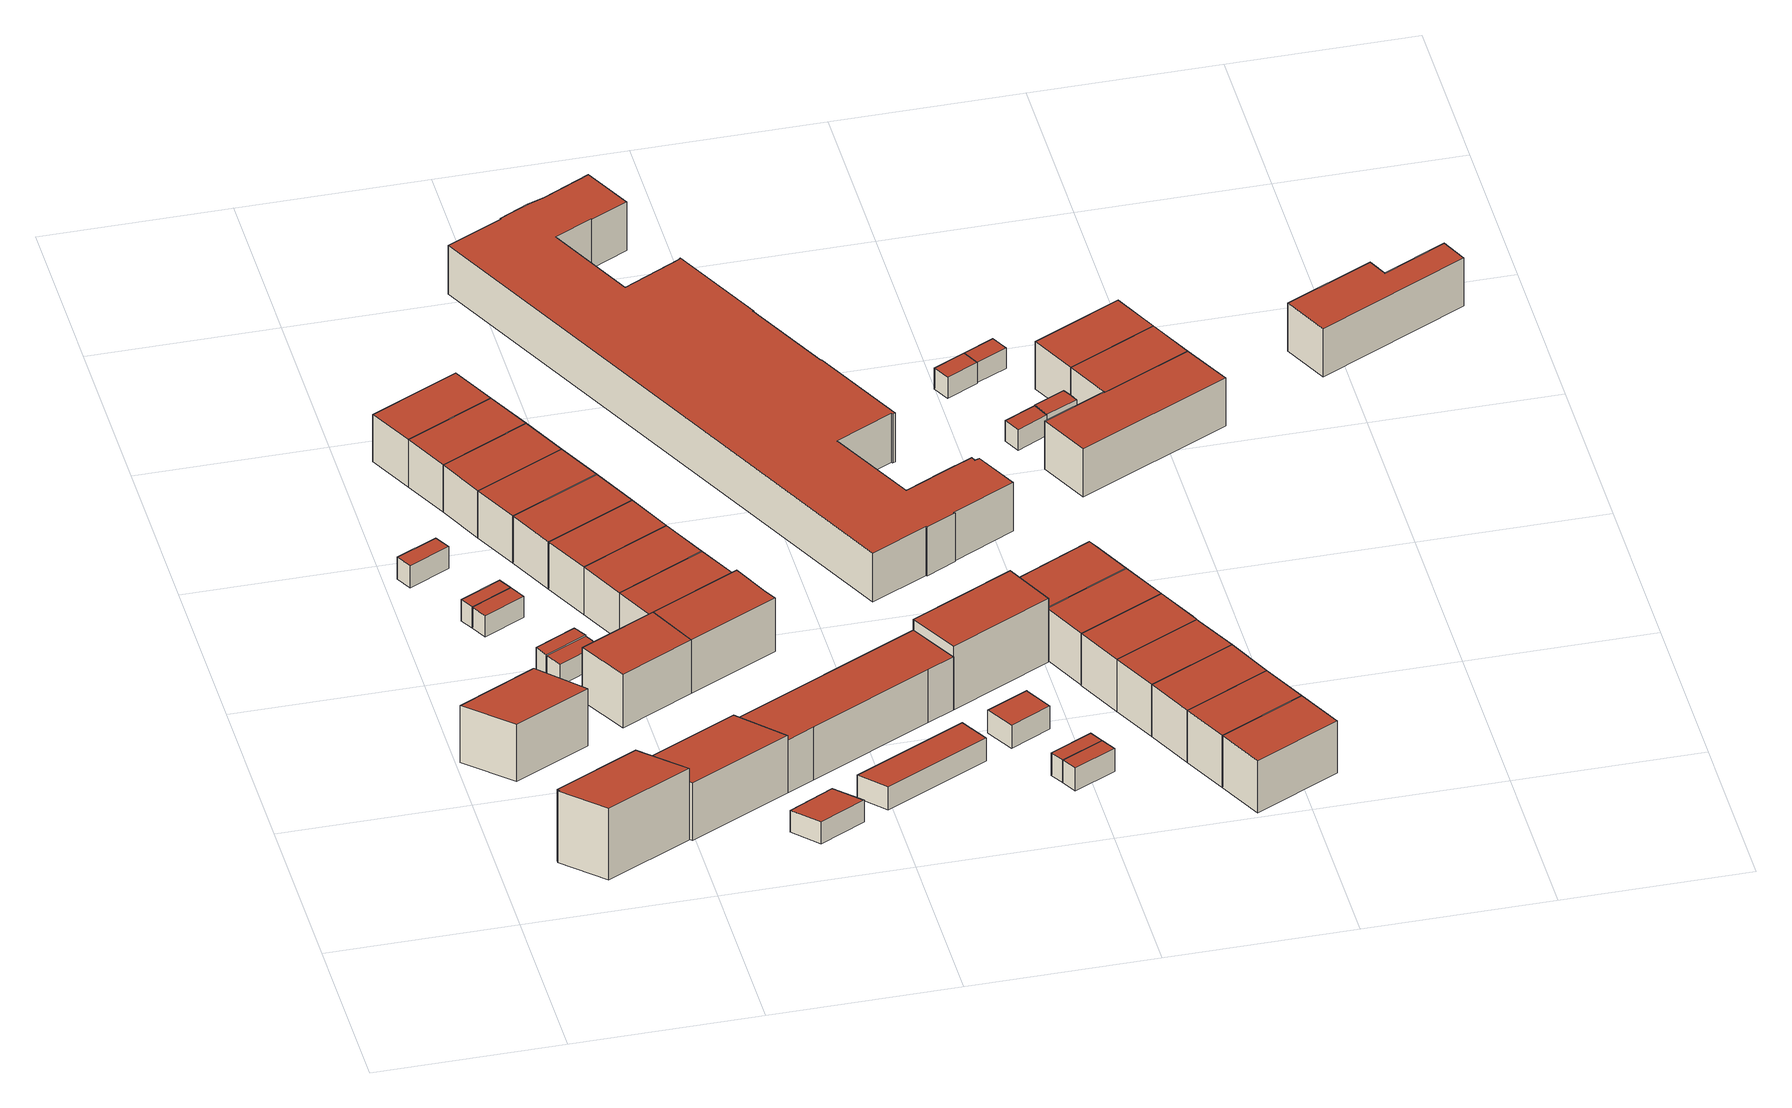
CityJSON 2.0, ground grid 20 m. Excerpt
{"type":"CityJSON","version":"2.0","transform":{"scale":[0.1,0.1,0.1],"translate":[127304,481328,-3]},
"CityObjects":{
"building1":{"type":"Building","attributes":{"b3_dak_type":"multiple horizontal","b3_h_dak_50p":4.05,"b3_h_dak_70p":4.4,"b3_h_dak_max":5.31,"b3_h_dak_min":3.03,"b3_h_maaiveld":-2.58,"b3_kas_warenhuis":false,"b3_mutatie_ahn3_ahn4":false,"b3_reconstructie_onvolledig":false,"b3_rmse_lod12":0.638,"b3_rmse_lod13":0.638,"b3_rmse_lod22":0.21,"b3_val3dity_lod12":"[]","b3_val3dity_lod13":"[]","b3_val3dity_lod22":"[]","b3_volume_lod12":388.29,"b3_volume_lod13":388.29,"b3_volume_lod22":369.34,"geconstateerd":false,"oorspronkelijkbouwjaar":2004,"status":"Pand in gebruik"},"children":["building1-1"]},
"building1-1":{"type":"BuildingPart","parents":["building1"],"geometry":[{"type":"Solid","lod":"1.2","boundaries":[[[[0,1,2,3,4,5,6]],[[7,3,2,8]],[[9,1,0,10]],[[8,2,1,9]],[[10,0,6,11]],[[11,6,5,12]],[[12,5,4,13]],[[13,4,3,7]],[[13,7,8,9,10,11,12]]]],"semantics":{"surfaces":[{"type":"GroundSurface"},{"type":"WallSurface","on_footprint_edge":true},{"type":"RoofSurface"}],"values":[[0,1,1,1,1,1,1,1,2]]}}]},
"building2":{"type":"Building","attributes":{"b3_dak_type":"multiple horizontal","b3_h_dak_50p":5.79,"b3_h_dak_70p":6.15,"b3_h_dak_max":6.91,"b3_h_dak_min":3.13,"b3_h_maaiveld":-2.57,"b3_kas_warenhuis":false,"b3_mutatie_ahn3_ahn4":false,"b3_reconstructie_onvolledig":false,"b3_rmse_lod12":1.9,"b3_rmse_lod13":1.9,"b3_rmse_lod22":0.23,"b3_val3dity_lod12":"[]","b3_val3dity_lod13":"[]","b3_val3dity_lod22":"[]","b3_volume_lod12":501.72,"b3_volume_lod13":501.72,"b3_volume_lod22":428.49,"geconstateerd":false,"oorspronkelijkbouwjaar":2004,"status":"Pand in gebruik"},"children":["building2-1"]},
"building2-1":{"type":"BuildingPart","parents":["building2"],"geometry":[{"type":"Solid","lod":"1.2","boundaries":[[[[14,15,16,17,18,19]],[[20,18,17,21]],[[21,17,16,22]],[[22,16,15,23]],[[24,19,18,20]],[[25,14,19,24]],[[23,15,14,25]],[[23,25,24,20,21,22]]]],"semantics":{"surfaces":[{"type":"GroundSurface"},{"type":"WallSurface","on_footprint_edge":true},{"type":"RoofSurface"}],"values":[[0,1,1,1,1,1,1,2]]}}]},
"building3":{"type":"Building","attributes":{"b3_dak_type":"multiple horizontal","b3_h_dak_50p":0.06,"b3_h_dak_70p":0.11,"b3_h_dak_max":0.21,"b3_h_dak_min":-0.09,"b3_h_maaiveld":-2.64,"b3_kas_warenhuis":false,"b3_mutatie_ahn3_ahn4":false,"b3_reconstructie_onvolledig":false,"b3_rmse_lod12":0.0623,"b3_rmse_lod13":0.0623,"b3_rmse_lod22":0.0434,"b3_val3dity_lod12":"[]","b3_val3dity_lod13":"[]","b3_val3dity_lod22":"[]","b3_volume_lod12":25.66,"b3_volume_lod13":25.66,"b3_volume_lod22":25.41,"geconstateerd":false,"oorspronkelijkbouwjaar":2004,"status":"Pand in gebruik"},"children":["building3-1"]},
"building3-1":{"type":"BuildingPart","parents":["building3"],"geometry":[{"type":"Solid","lod":"1.2","boundaries":[[[[26,27,28,29]],[[30,27,26,31]],[[31,26,29,32]],[[33,28,27,30]],[[32,29,28,33]],[[32,33,30,31]]]],"semantics":{"surfaces":[{"type":"GroundSurface"},{"type":"WallSurface","on_footprint_edge":true},{"type":"RoofSurface"}],"values":[[0,1,1,1,1,2]]}}]},
"building4":{"type":"Building","attributes":{"b3_dak_type":"multiple horizontal","b3_h_dak_50p":0.03,"b3_h_dak_70p":0.04,"b3_h_dak_max":0.16,"b3_h_dak_min":-0.04,"b3_h_maaiveld":-2.61,"b3_kas_warenhuis":false,"b3_mutatie_ahn3_ahn4":false,"b3_reconstructie_onvolledig":false,"b3_rmse_lod12":0.0341,"b3_rmse_lod13":0.0341,"b3_rmse_lod22":0.0333,"b3_val3dity_lod12":"[]","b3_val3dity_lod13":"[]","b3_val3dity_lod22":"[]","b3_volume_lod12":20.45,"b3_volume_lod13":20.45,"b3_volume_lod22":20.4,"geconstateerd":false,"oorspronkelijkbouwjaar":2004,"status":"Pand in gebruik"},"children":["building4-1"]},
"building4-1":{"type":"BuildingPart","parents":["building4"],"geometry":[{"type":"Solid","lod":"1.2","boundaries":[[[[34,35,36,37]],[[38,35,34,39]],[[40,36,35,38]],[[39,34,37,41]],[[41,37,36,40]],[[41,40,38,39]]]],"semantics":{"surfaces":[{"type":"GroundSurface"},{"type":"WallSurface","on_footprint_edge":true},{"type":"RoofSurface"}],"values":[[0,1,1,1,1,2]]}}]},
"building5":{"type":"Building","attributes":{"b3_dak_type":"multiple horizontal","b3_h_dak_50p":0.03,"b3_h_dak_70p":0.05,"b3_h_dak_max":0.17,"b3_h_dak_min":-0.12,"b3_h_maaiveld":-2.61,"b3_kas_warenhuis":false,"b3_mutatie_ahn3_ahn4":false,"b3_reconstructie_onvolledig":false,"b3_rmse_lod12":0.0386,"b3_rmse_lod13":0.0386,"b3_rmse_lod22":0.0365,"b3_val3dity_lod12":"[]","b3_val3dity_lod13":"[]","b3_val3dity_lod22":"[]","b3_volume_lod12":24.61,"b3_volume_lod13":24.61,"b3_volume_lod22":24.59,"geconstateerd":false,"oorspronkelijkbouwjaar":2004,"status":"Pand in gebruik"},"children":["building5-1"]},
"building5-1":{"type":"BuildingPart","parents":["building5"],"geometry":[{"type":"Solid","lod":"1.2","boundaries":[[[[42,43,36,35]],[[44,43,42,45]],[[45,42,35,38]],[[40,36,43,44]],[[38,35,36,40]],[[38,40,44,45]]]],"semantics":{"surfaces":[{"type":"GroundSurface"},{"type":"WallSurface","on_footprint_edge":true},{"type":"RoofSurface"}],"values":[[0,1,1,1,1,2]]}}]},
"building6":{"type":"Building","attributes":{"b3_dak_type":"multiple horizontal","b3_h_dak_50p":0.04,"b3_h_dak_70p":0.06,"b3_h_dak_max":0.12,"b3_h_dak_min":-0.18,"b3_h_maaiveld":-2.62,"b3_kas_warenhuis":false,"b3_mutatie_ahn3_ahn4":false,"b3_reconstructie_onvolledig":false,"b3_rmse_lod12":0.0373,"b3_rmse_lod13":0.0373,"b3_rmse_lod22":0.0314,"b3_val3dity_lod12":"[]","b3_val3dity_lod13":"[]","b3_val3dity_lod22":"[]","b3_volume_lod12":21.09,"b3_volume_lod13":21.09,"b3_volume_lod22":20.98,"geconstateerd":false,"oorspronkelijkbouwjaar":2004,"status":"Pand in gebruik"},"children":["building6-1"]},
"building6-1":{"type":"BuildingPart","parents":["building6"],"geometry":[{"type":"Solid","lod":"1.2","boundaries":[[[[46,47,48,49]],[[50,47,46,51]],[[52,48,47,50]],[[51,46,49,53]],[[53,49,48,52]],[[53,52,50,51]]]],"semantics":{"surfaces":[{"type":"GroundSurface"},{"type":"WallSurface","on_footprint_edge":true},{"type":"RoofSurface"}],"values":[[0,1,1,1,1,2]]}}]},
"building7":{"type":"Building","attributes":{"b3_dak_type":"multiple horizontal","b3_h_dak_50p":0.03,"b3_h_dak_70p":0.05,"b3_h_dak_max":0.15,"b3_h_dak_min":-0.25,"b3_h_maaiveld":-2.62,"b3_kas_warenhuis":false,"b3_mutatie_ahn3_ahn4":false,"b3_reconstructie_onvolledig":false,"b3_rmse_lod12":0.0427,"b3_rmse_lod13":0.0427,"b3_rmse_lod22":0.0402,"b3_val3dity_lod12":"[]","b3_val3dity_lod13":"[]","b3_val3dity_lod22":"[]","b3_volume_lod12":25.14,"b3_volume_lod13":25.14,"b3_volume_lod22":25.01,"geconstateerd":false,"oorspronkelijkbouwjaar":2004,"status":"Pand in gebruik"},"children":["building7-1"]},
"building7-1":{"type":"BuildingPart","parents":["building7"],"geometry":[{"type":"Solid","lod":"1.2","boundaries":[[[[54,55,48,47]],[[56,55,54,57]],[[57,54,47,58]],[[59,48,55,56]],[[58,47,48,59]],[[58,59,56,57]]]],"semantics":{"surfaces":[{"type":"GroundSurface"},{"type":"WallSurface","on_footprint_edge":true},{"type":"RoofSurface"}],"values":[[0,1,1,1,1,2]]}}]},
"building8":{"type":"Building","attributes":{"b3_dak_type":"multiple horizontal","b3_h_dak_50p":4.37,"b3_h_dak_70p":4.54,"b3_h_dak_max":5.13,"b3_h_dak_min":3.18,"b3_h_maaiveld":-2.57,"b3_kas_warenhuis":false,"b3_mutatie_ahn3_ahn4":false,"b3_reconstructie_onvolledig":false,"b3_rmse_lod12":0.436,"b3_rmse_lod13":0.436,"b3_rmse_lod22":0.0987,"b3_val3dity_lod12":"[]","b3_val3dity_lod13":"[]","b3_val3dity_lod22":"[]","b3_volume_lod12":520.98,"b3_volume_lod13":520.98,"b3_volume_lod22":504.25,"geconstateerd":false,"oorspronkelijkbouwjaar":2004,"status":"Pand in gebruik"},"children":["building8-1"]},
"building8-1":{"type":"BuildingPart","parents":["building8"],"geometry":[{"type":"Solid","lod":"1.2","boundaries":[[[[60,61,62,16]],[[63,61,60,64]],[[65,62,61,63]],[[64,60,16,66]],[[66,16,62,65]],[[66,65,63,64]]]],"semantics":{"surfaces":[{"type":"GroundSurface"},{"type":"WallSurface","on_footprint_edge":true},{"type":"RoofSurface"}],"values":[[0,1,1,1,1,2]]}}]},
"building9":{"type":"Building","attributes":{"b3_dak_type":"multiple horizontal","b3_h_dak_50p":3.72,"b3_h_dak_70p":4.04,"b3_h_dak_max":5.63,"b3_h_dak_min":2.83,"b3_h_maaiveld":-2.57,"b3_kas_warenhuis":false,"b3_mutatie_ahn3_ahn4":false,"b3_reconstructie_onvolledig":false,"b3_rmse_lod12":0.624,"b3_rmse_lod13":0.624,"b3_rmse_lod22":0.267,"b3_val3dity_lod12":"[]","b3_val3dity_lod13":"[]","b3_val3dity_lod22":"[]","b3_volume_lod12":349.77,"b3_volume_lod13":349.77,"b3_volume_lod22":334.93,"geconstateerd":false,"oorspronkelijkbouwjaar":2004,"status":"Pand in gebruik"},"children":["building9-1"]},
"building9-1":{"type":"BuildingPart","parents":["building9"],"geometry":[{"type":"Solid","lod":"1.2","boundaries":[[[[67,68,69,70]],[[71,68,67,72]],[[72,67,70,73]],[[74,69,68,71]],[[73,70,69,74]],[[73,74,71,72]]]],"semantics":{"surfaces":[{"type":"GroundSurface"},{"type":"WallSurface","on_footprint_edge":true},{"type":"RoofSurface"}],"values":[[0,1,1,1,1,2]]}}]},
"building10":{"type":"Building","attributes":{"b3_dak_type":"multiple horizontal","b3_h_dak_50p":3.28,"b3_h_dak_70p":3.3,"b3_h_dak_max":3.58,"b3_h_dak_min":-1.89,"b3_h_maaiveld":-2.47,"b3_kas_warenhuis":false,"b3_mutatie_ahn3_ahn4":false,"b3_reconstructie_onvolledig":false,"b3_rmse_lod12":0.567,"b3_rmse_lod13":0.567,"b3_rmse_lod22":0.57,"b3_val3dity_lod12":"[]","b3_val3dity_lod13":"[]","b3_val3dity_lod22":"[]","b3_volume_lod12":332.13,"b3_volume_lod13":332.13,"b3_volume_lod22":331.11,"geconstateerd":false,"oorspronkelijkbouwjaar":2004,"status":"Pand in gebruik"},"children":["building10-1"]},
"building10-1":{"type":"BuildingPart","parents":["building10"],"geometry":[{"type":"Solid","lod":"1.2","boundaries":[[[[75,76,77,78]],[[79,76,75,80]],[[81,77,76,79]],[[80,75,78,82]],[[82,78,77,81]],[[82,81,79,80]]]],"semantics":{"surfaces":[{"type":"GroundSurface"},{"type":"WallSurface","on_footprint_edge":true},{"type":"RoofSurface"}],"values":[[0,1,1,1,1,2]]}}]},
"building11":{"type":"Building","attributes":{"b3_dak_type":"multiple horizontal","b3_h_dak_50p":3.29,"b3_h_dak_70p":3.32,"b3_h_dak_max":3.57,"b3_h_dak_min":3.18,"b3_h_maaiveld":-2.49,"b3_kas_warenhuis":false,"b3_mutatie_ahn3_ahn4":false,"b3_reconstructie_onvolledig":false,"b3_rmse_lod12":0.0526,"b3_rmse_lod13":0.0526,"b3_rmse_lod22":0.0364,"b3_val3dity_lod12":"[]","b3_val3dity_lod13":"[]","b3_val3dity_lod22":"[]","b3_volume_lod12":333.95,"b3_volume_lod13":333.95,"b3_volume_lod22":332.77,"geconstateerd":false,"oorspronkelijkbouwjaar":2004,"status":"Pand in gebruik"},"children":["building11-1"]},
"building11-1":{"type":"BuildingPart","parents":["building11"],"geometry":[{"type":"Solid","lod":"1.2","boundaries":[[[[78,77,83,84]],[[81,77,78,82]],[[85,83,77,81]],[[82,78,84,86]],[[86,84,83,85]],[[86,85,81,82]]]],"semantics":{"surfaces":[{"type":"GroundSurface"},{"type":"WallSurface","on_footprint_edge":true},{"type":"RoofSurface"}],"values":[[0,1,1,1,1,2]]}}]},
"building12":{"type":"Building","attributes":{"b3_dak_type":"multiple horizontal","b3_h_dak_50p":3.3,"b3_h_dak_70p":3.32,"b3_h_dak_max":3.54,"b3_h_dak_min":3.15,"b3_h_maaiveld":-2.5,"b3_kas_warenhuis":false,"b3_mutatie_ahn3_ahn4":false,"b3_reconstructie_onvolledig":false,"b3_rmse_lod12":0.0477,"b3_rmse_lod13":0.0477,"b3_rmse_lod22":0.0318,"b3_val3dity_lod12":"[]","b3_val3dity_lod13":"[]","b3_val3dity_lod22":"[]","b3_volume_lod12":334.85,"b3_volume_lod13":334.85,"b3_volume_lod22":333.67,"geconstateerd":false,"oorspronkelijkbouwjaar":2004,"status":"Pand in gebruik"},"children":["building12-1"]},
"building12-1":{"type":"BuildingPart","parents":["building12"],"geometry":[{"type":"Solid","lod":"1.2","boundaries":[[[[84,83,87,88]],[[85,83,84,86]],[[89,87,83,85]],[[86,84,88,90]],[[90,88,87,89]],[[90,89,85,86]]]],"semantics":{"surfaces":[{"type":"GroundSurface"},{"type":"WallSurface","on_footprint_edge":true},{"type":"RoofSurface"}],"values":[[0,1,1,1,1,2]]}}]},
"building13":{"type":"Building","attributes":{"b3_dak_type":"multiple horizontal","b3_h_dak_50p":3.3,"b3_h_dak_70p":3.33,"b3_h_dak_max":3.56,"b3_h_dak_min":3.12,"b3_h_maaiveld":-2.5,"b3_kas_warenhuis":false,"b3_mutatie_ahn3_ahn4":false,"b3_reconstructie_onvolledig":false,"b3_rmse_lod12":0.0567,"b3_rmse_lod13":0.0567,"b3_rmse_lod22":0.0378,"b3_val3dity_lod12":"[]","b3_val3dity_lod13":"[]","b3_val3dity_lod22":"[]","b3_volume_lod12":335.27,"b3_volume_lod13":335.27,"b3_volume_lod22":333.92,"geconstateerd":false,"oorspronkelijkbouwjaar":2004,"status":"Pand in gebruik"},"children":["building13-1"]},
"building13-1":{"type":"BuildingPart","parents":["building13"],"geometry":[{"type":"Solid","lod":"1.2","boundaries":[[[[88,87,91,92]],[[89,87,88,90]],[[93,91,87,89]],[[90,88,92,94]],[[94,92,91,93]],[[94,93,89,90]]]],"semantics":{"surfaces":[{"type":"GroundSurface"},{"type":"WallSurface","on_footprint_edge":true},{"type":"RoofSurface"}],"values":[[0,1,1,1,1,2]]}}]},
"building14":{"type":"Building","attributes":{"b3_dak_type":"multiple horizontal","b3_h_dak_50p":0.03,"b3_h_dak_70p":0.04,"b3_h_dak_max":0.27,"b3_h_dak_min":-0.19,"b3_h_maaiveld":-2.65,"b3_kas_warenhuis":false,"b3_mutatie_ahn3_ahn4":false,"b3_reconstructie_onvolledig":false,"b3_rmse_lod12":0.0425,"b3_rmse_lod13":0.0425,"b3_rmse_lod22":0.0409,"b3_val3dity_lod12":"[]","b3_val3dity_lod13":"[]","b3_val3dity_lod22":"[]","b3_volume_lod12":50.3,"b3_volume_lod13":50.3,"b3_volume_lod22":50.15,"geconstateerd":false,"oorspronkelijkbouwjaar":2003,"status":"Pand in gebruik"},"children":["building14-1"]},
"building14-1":{"type":"BuildingPart","parents":["building14"],"geometry":[{"type":"Solid","lod":"1.2","boundaries":[[[[95,96,97,98]],[[99,96,95,100]],[[100,95,98,101]],[[102,97,96,99]],[[101,98,97,102]],[[101,102,99,100]]]],"semantics":{"surfaces":[{"type":"GroundSurface"},{"type":"WallSurface","on_footprint_edge":true},{"type":"RoofSurface"}],"values":[[0,1,1,1,1,2]]}}]},
"building15":{"type":"Building","attributes":{"b3_dak_type":"multiple horizontal","b3_h_dak_50p":3.31,"b3_h_dak_70p":3.33,"b3_h_dak_max":3.54,"b3_h_dak_min":3.07,"b3_h_maaiveld":-2.49,"b3_kas_warenhuis":false,"b3_mutatie_ahn3_ahn4":false,"b3_reconstructie_onvolledig":false,"b3_rmse_lod12":0.0498,"b3_rmse_lod13":0.0498,"b3_rmse_lod22":0.0365,"b3_val3dity_lod12":"[]","b3_val3dity_lod13":"[]","b3_val3dity_lod22":"[]","b3_volume_lod12":335.02,"b3_volume_lod13":335.02,"b3_volume_lod22":333.97,"geconstateerd":false,"oorspronkelijkbouwjaar":2004,"status":"Pand in gebruik"},"children":["building15-1"]},
"building15-1":{"type":"BuildingPart","parents":["building15"],"geometry":[{"type":"Solid","lod":"1.2","boundaries":[[[[92,91,103,104]],[[93,91,92,94]],[[105,103,91,93]],[[94,92,104,106]],[[106,104,103,105]],[[106,105,93,94]]]],"semantics":{"surfaces":[{"type":"GroundSurface"},{"type":"WallSurface","on_footprint_edge":true},{"type":"RoofSurface"}],"values":[[0,1,1,1,1,2]]}}]},
"building16":{"type":"Building","attributes":{"b3_dak_type":"multiple horizontal","b3_h_dak_50p":3.3,"b3_h_dak_70p":3.33,"b3_h_dak_max":3.58,"b3_h_dak_min":3.06,"b3_h_maaiveld":-2.49,"b3_kas_warenhuis":false,"b3_mutatie_ahn3_ahn4":false,"b3_reconstructie_onvolledig":false,"b3_rmse_lod12":0.0545,"b3_rmse_lod13":0.0545,"b3_rmse_lod22":0.0439,"b3_val3dity_lod12":"[]","b3_val3dity_lod13":"[]","b3_val3dity_lod22":"[]","b3_volume_lod12":334.83,"b3_volume_lod13":334.83,"b3_volume_lod22":333.88,"geconstateerd":false,"oorspronkelijkbouwjaar":2004,"status":"Pand in gebruik"},"children":["building16-1"]},
"building16-1":{"type":"BuildingPart","parents":["building16"],"geometry":[{"type":"Solid","lod":"1.2","boundaries":[[[[104,103,107,108]],[[105,103,104,106]],[[109,107,103,105]],[[106,104,108,110]],[[110,108,107,109]],[[110,109,105,106]]]],"semantics":{"surfaces":[{"type":"GroundSurface"},{"type":"WallSurface","on_footprint_edge":true},{"type":"RoofSurface"}],"values":[[0,1,1,1,1,2]]}}]},
"building17":{"type":"Building","attributes":{"b3_dak_type":"multiple horizontal","b3_h_dak_50p":3.31,"b3_h_dak_70p":3.33,"b3_h_dak_max":3.54,"b3_h_dak_min":3.16,"b3_h_maaiveld":-2.49,"b3_kas_warenhuis":false,"b3_mutatie_ahn3_ahn4":false,"b3_reconstructie_onvolledig":false,"b3_rmse_lod12":0.0476,"b3_rmse_lod13":0.0476,"b3_rmse_lod22":0.0352,"b3_val3dity_lod12":"[]","b3_val3dity_lod13":"[]","b3_val3dity_lod22":"[]","b3_volume_lod12":334.74,"b3_volume_lod13":334.74,"b3_volume_lod22":333.64,"geconstateerd":false,"oorspronkelijkbouwjaar":2004,"status":"Pand in gebruik"},"children":["building17-1"]},
"building17-1":{"type":"BuildingPart","parents":["building17"],"geometry":[{"type":"Solid","lod":"1.2","boundaries":[[[[108,107,111,112]],[[109,107,108,110]],[[113,111,107,109]],[[110,108,112,114]],[[114,112,111,113]],[[114,113,109,110]]]],"semantics":{"surfaces":[{"type":"GroundSurface"},{"type":"WallSurface","on_footprint_edge":true},{"type":"RoofSurface"}],"values":[[0,1,1,1,1,2]]}}]},
"building18":{"type":"Building","attributes":{"b3_dak_type":"multiple horizontal","b3_h_dak_50p":3.31,"b3_h_dak_70p":3.32,"b3_h_dak_max":3.56,"b3_h_dak_min":3.01,"b3_h_maaiveld":-2.5,"b3_kas_warenhuis":false,"b3_mutatie_ahn3_ahn4":false,"b3_reconstructie_onvolledig":false,"b3_rmse_lod12":0.0481,"b3_rmse_lod13":0.0481,"b3_rmse_lod22":0.0392,"b3_val3dity_lod12":"[]","b3_val3dity_lod13":"[]","b3_val3dity_lod22":"[]","b3_volume_lod12":325.63,"b3_volume_lod13":325.63,"b3_volume_lod22":324.75,"geconstateerd":false,"oorspronkelijkbouwjaar":2004,"status":"Pand in gebruik"},"children":["building18-1"]},
"building18-1":{"type":"BuildingPart","parents":["building18"],"geometry":[{"type":"Solid","lod":"1.2","boundaries":[[[[112,111,115,116]],[[113,111,112,114]],[[117,115,111,113]],[[114,112,116,118]],[[118,116,115,117]],[[118,117,113,114]]]],"semantics":{"surfaces":[{"type":"GroundSurface"},{"type":"WallSurface","on_footprint_edge":true},{"type":"RoofSurface"}],"values":[[0,1,1,1,1,2]]}}]},
"building19":{"type":"Building","attributes":{"b3_dak_type":"multiple horizontal","b3_h_dak_50p":3.55,"b3_h_dak_70p":3.95,"b3_h_dak_max":5.64,"b3_h_dak_min":3.21,"b3_h_maaiveld":-2.59,"b3_kas_warenhuis":false,"b3_mutatie_ahn3_ahn4":false,"b3_reconstructie_onvolledig":false,"b3_rmse_lod12":0.63,"b3_rmse_lod13":0.63,"b3_rmse_lod22":0.253,"b3_val3dity_lod12":"[]","b3_val3dity_lod13":"[]","b3_val3dity_lod22":"[]","b3_volume_lod12":415.93,"b3_volume_lod13":415.93,"b3_volume_lod22":403.31,"geconstateerd":false,"oorspronkelijkbouwjaar":2004,"status":"Pand in gebruik"},"children":["building19-1"]},
"building19-1":{"type":"BuildingPart","parents":["building19"],"geometry":[{"type":"Solid","lod":"1.2","boundaries":[[[[67,70,119,120,121]],[[73,70,67,72]],[[122,119,70,73]],[[123,120,119,122]],[[72,67,121,124]],[[124,121,120,123]],[[124,123,122,73,72]]]],"semantics":{"surfaces":[{"type":"GroundSurface"},{"type":"WallSurface","on_footprint_edge":true},{"type":"RoofSurface"}],"values":[[0,1,1,1,1,1,2]]}}]},
"building20":{"type":"Building","attributes":{"b3_dak_type":"multiple horizontal","b3_h_dak_50p":3.7,"b3_h_dak_70p":3.89,"b3_h_dak_max":4.47,"b3_h_dak_min":3.15,"b3_h_maaiveld":-2.59,"b3_kas_warenhuis":false,"b3_mutatie_ahn3_ahn4":false,"b3_reconstructie_onvolledig":false,"b3_rmse_lod12":0.346,"b3_rmse_lod13":0.346,"b3_rmse_lod22":0.0708,"b3_val3dity_lod12":"[]","b3_val3dity_lod13":"[]","b3_val3dity_lod22":"[]","b3_volume_lod12":848.28,"b3_volume_lod13":848.28,"b3_volume_lod22":826.46,"geconstateerd":false,"oorspronkelijkbouwjaar":2004,"status":"Pand in gebruik"},"children":["building20-1"]},
"building20-1":{"type":"BuildingPart","parents":["building20"],"geometry":[{"type":"Solid","lod":"1.2","boundaries":[[[[125,61,60,126,127,128]],[[129,127,126,130]],[[131,128,127,129]],[[132,125,128,131]],[[130,126,60,133]],[[133,60,61,134]],[[134,61,125,132]],[[134,132,131,129,130,133]]]],"semantics":{"surfaces":[{"type":"GroundSurface"},{"type":"WallSurface","on_footprint_edge":true},{"type":"RoofSurface"}],"values":[[0,1,1,1,1,1,1,2]]}}]},
"building21":{"type":"Building","attributes":{"b3_dak_type":"multiple horizontal","b3_h_dak_50p":0.04,"b3_h_dak_70p":0.05,"b3_h_dak_max":0.16,"b3_h_dak_min":-0.1,"b3_h_maaiveld":-2.74,"b3_kas_warenhuis":false,"b3_mutatie_ahn3_ahn4":false,"b3_reconstructie_onvolledig":false,"b3_rmse_lod12":0.0343,"b3_rmse_lod13":0.0343,"b3_rmse_lod22":0.0327,"b3_val3dity_lod12":"[]","b3_val3dity_lod13":"[]","b3_val3dity_lod22":"[]","b3_volume_lod12":124.91,"b3_volume_lod13":124.91,"b3_volume_lod22":124.5,"geconstateerd":false,"oorspronkelijkbouwjaar":2003,"status":"Pand in gebruik"},"children":["building21-1"]},
"building21-1":{"type":"BuildingPart","parents":["building21"],"geometry":[{"type":"Solid","lod":"1.2","boundaries":[[[[135,136,137,138]],[[139,136,135,140]],[[140,135,138,141]],[[142,137,136,139]],[[141,138,137,142]],[[141,142,139,140]]]],"semantics":{"surfaces":[{"type":"GroundSurface"},{"type":"WallSurface","on_footprint_edge":true},{"type":"RoofSurface"}],"values":[[0,1,1,1,1,2]]}}]},
"building22":{"type":"Building","attributes":{"b3_dak_type":"multiple horizontal","b3_h_dak_50p":0.04,"b3_h_dak_70p":0.06,"b3_h_dak_max":0.21,"b3_h_dak_min":-0.09,"b3_h_maaiveld":-2.66,"b3_kas_warenhuis":false,"b3_mutatie_ahn3_ahn4":false,"b3_reconstructie_onvolledig":false,"b3_rmse_lod12":0.0457,"b3_rmse_lod13":0.0457,"b3_rmse_lod22":0.0431,"b3_val3dity_lod12":"[]","b3_val3dity_lod13":"[]","b3_val3dity_lod22":"[]","b3_volume_lod12":46.9,"b3_volume_lod13":46.9,"b3_volume_lod22":46.77,"geconstateerd":false,"oorspronkelijkbouwjaar":2003,"status":"Pand in gebruik"},"children":["building22-1"]},
"building22-1":{"type":"BuildingPart","parents":["building22"],"geometry":[{"type":"Solid","lod":"1.2","boundaries":[[[[143,144,145,146,147]],[[148,144,143,149]],[[150,145,144,148]],[[151,146,145,150]],[[149,143,147,152]],[[152,147,146,151]],[[152,151,150,148,149]]]],"semantics":{"surfaces":[{"type":"GroundSurface"},{"type":"WallSurface","on_footprint_edge":true},{"type":"RoofSurface"}],"values":[[0,1,1,1,1,1,2]]}}]},
"building23":{"type":"Building","attributes":{"b3_dak_type":"multiple horizontal","b3_h_dak_50p":4.95,"b3_h_dak_70p":5.21,"b3_h_dak_max":5.73,"b3_h_dak_min":3.47,"b3_h_maaiveld":-2.56,"b3_kas_warenhuis":false,"b3_mutatie_ahn3_ahn4":false,"b3_reconstructie_onvolledig":false,"b3_rmse_lod12":0.51,"b3_rmse_lod13":0.51,"b3_rmse_lod22":0.0513,"b3_val3dity_lod12":"[]","b3_val3dity_lod13":"[]","b3_val3dity_lod22":"[]","b3_volume_lod12":569.25,"b3_volume_lod13":569.25,"b3_volume_lod22":551,"geconstateerd":false,"oorspronkelijkbouwjaar":2004,"status":"Pand in gebruik"},"children":["building23-1"]},
"building23-1":{"type":"BuildingPart","parents":["building23"],"geometry":[{"type":"Solid","lod":"1.2","boundaries":[[[[153,154,127,126]],[[155,154,153,156]],[[157,127,154,155]],[[156,153,126,158]],[[158,126,127,157]],[[158,157,155,156]]]],"semantics":{"surfaces":[{"type":"GroundSurface"},{"type":"WallSurface","on_footprint_edge":true},{"type":"RoofSurface"}],"values":[[0,1,1,1,1,2]]}}]},
"building24":{"type":"Building","attributes":{"b3_dak_type":"multiple horizontal","b3_h_dak_50p":3.38,"b3_h_dak_70p":3.39,"b3_h_dak_max":5,"b3_h_dak_min":-1.84,"b3_h_maaiveld":-2.61,"b3_kas_warenhuis":false,"b3_mutatie_ahn3_ahn4":false,"b3_reconstructie_onvolledig":false,"b3_rmse_lod12":1.51,"b3_rmse_lod13":1.51,"b3_rmse_lod22":0.12,"b3_val3dity_lod12":"[]","b3_val3dity_lod13":"[]","b3_val3dity_lod22":"[]","b3_volume_lod12":5580.89,"b3_volume_lod13":5580.89,"b3_volume_lod22":4911.65,"geconstateerd":false,"oorspronkelijkbouwjaar":2003,"status":"Pand in gebruik"},"children":["building24-1"]},
"building24-1":{"type":"BuildingPart","parents":["building24"],"geometry":[{"type":"Solid","lod":"1.2","boundaries":[[[[159,160,161,162,163,164,165,166,167,168,169,170,171,172,173,174,175,176,177,178,179,180,181,182,183,184,185,186,187,188,189,190]],[[191,184,183,192]],[[193,166,165,194]],[[195,174,173,196]],[[194,165,164,197]],[[198,163,162,199]],[[199,162,161,200]],[[200,161,160,201]],[[202,159,190,203]],[[197,164,163,198]],[[203,190,189,204]],[[204,189,188,205]],[[205,188,187,206]],[[206,187,186,207]],[[207,186,185,208]],[[192,183,182,209]],[[209,182,181,210]],[[208,185,184,191]],[[211,176,175,212]],[[210,181,180,213]],[[212,175,174,195]],[[196,173,172,214]],[[215,167,166,193]],[[216,177,176,211]],[[214,172,171,217]],[[217,171,170,218]],[[219,179,178,220]],[[220,178,177,216]],[[218,170,169,221]],[[221,169,168,222]],[[222,168,167,215]],[[213,180,179,219]],[[201,160,159,202]],[[201,202,203,204,205,206,207,208,191,192,209,210,213,219,220,216,211,212,195,196,214,217,218,221,222,215,193,194,197,198,199,200]]]],"semantics":{"surfaces":[{"type":"GroundSurface"},{"type":"WallSurface","on_footprint_edge":true},{"type":"RoofSurface"}],"values":[[0,1,1,1,1,1,1,1,1,1,1,1,1,1,1,1,1,1,1,1,1,1,1,1,1,1,1,1,1,1,1,1,1,2]]}}]},
"building25":{"type":"Building","attributes":{"b3_dak_type":"multiple horizontal","b3_h_dak_50p":0.02,"b3_h_dak_70p":0.04,"b3_h_dak_max":0.19,"b3_h_dak_min":-0.05,"b3_h_maaiveld":-2.76,"b3_kas_warenhuis":false,"b3_mutatie_ahn3_ahn4":false,"b3_reconstructie_onvolledig":false,"b3_rmse_lod12":0.0393,"b3_rmse_lod13":0.0393,"b3_rmse_lod22":0.0358,"b3_val3dity_lod12":"[]","b3_val3dity_lod13":"[]","b3_val3dity_lod22":"[]","b3_volume_lod12":23.11,"b3_volume_lod13":23.11,"b3_volume_lod22":23.04,"geconstateerd":false,"oorspronkelijkbouwjaar":2003,"status":"Pand in gebruik"},"children":["building25-1"]},
"building25-1":{"type":"BuildingPart","parents":["building25"],"geometry":[{"type":"Solid","lod":"1.2","boundaries":[[[[223,224,225,226]],[[227,224,223,228]],[[229,225,224,227]],[[228,223,226,230]],[[230,226,225,229]],[[230,229,227,228]]]],"semantics":{"surfaces":[{"type":"GroundSurface"},{"type":"WallSurface","on_footprint_edge":true},{"type":"RoofSurface"}],"values":[[0,1,1,1,1,2]]}}]},
"building26":{"type":"Building","attributes":{"b3_dak_type":"multiple horizontal","b3_h_dak_50p":0.01,"b3_h_dak_70p":0.03,"b3_h_dak_max":0.14,"b3_h_dak_min":-0.19,"b3_h_maaiveld":-2.76,"b3_kas_warenhuis":false,"b3_mutatie_ahn3_ahn4":false,"b3_reconstructie_onvolledig":false,"b3_rmse_lod12":0.0417,"b3_rmse_lod13":0.0417,"b3_rmse_lod22":0.0367,"b3_val3dity_lod12":"[]","b3_val3dity_lod13":"[]","b3_val3dity_lod22":"[]","b3_volume_lod12":24.9,"b3_volume_lod13":24.9,"b3_volume_lod22":24.81,"geconstateerd":false,"oorspronkelijkbouwjaar":2003,"status":"Pand in gebruik"},"children":["building26-1"]},
"building26-1":{"type":"BuildingPart","parents":["building26"],"geometry":[{"type":"Solid","lod":"1.2","boundaries":[[[[231,232,225,224]],[[233,232,231,234]],[[234,231,224,227]],[[229,225,232,233]],[[227,224,225,229]],[[227,229,233,234]]]],"semantics":{"surfaces":[{"type":"GroundSurface"},{"type":"WallSurface","on_footprint_edge":true},{"type":"RoofSurface"}],"values":[[0,1,1,1,1,2]]}}]},
"building27":{"type":"Building","attributes":{"b3_dak_type":"multiple horizontal","b3_h_dak_50p":3.54,"b3_h_dak_70p":3.8,"b3_h_dak_max":5.55,"b3_h_dak_min":2.97,"b3_h_maaiveld":-2.53,"b3_kas_warenhuis":false,"b3_mutatie_ahn3_ahn4":false,"b3_reconstructie_onvolledig":false,"b3_rmse_lod12":0.446,"b3_rmse_lod13":0.446,"b3_rmse_lod22":0.199,"b3_val3dity_lod12":"[]","b3_val3dity_lod13":"[]","b3_val3dity_lod22":"[]","b3_volume_lod12":360.29,"b3_volume_lod13":360.29,"b3_volume_lod22":350.86,"geconstateerd":false,"oorspronkelijkbouwjaar":2004,"status":"Pand in gebruik"},"children":["building27-1"]},
"building27-1":{"type":"BuildingPart","parents":["building27"],"geometry":[{"type":"Solid","lod":"1.2","boundaries":[[[[235,236,237,238,239]],[[240,236,235,241]],[[242,237,236,240]],[[243,238,237,242]],[[241,235,239,244]],[[244,239,238,243]],[[244,243,242,240,241]]]],"semantics":{"surfaces":[{"type":"GroundSurface"},{"type":"WallSurface","on_footprint_edge":true},{"type":"RoofSurface"}],"values":[[0,1,1,1,1,1,2]]}}]},
"building28":{"type":"Building","attributes":{"b3_dak_type":"multiple horizontal","b3_h_dak_50p":3.63,"b3_h_dak_70p":3.83,"b3_h_dak_max":5.53,"b3_h_dak_min":2.86,"b3_h_maaiveld":-2.55,"b3_kas_warenhuis":false,"b3_mutatie_ahn3_ahn4":false,"b3_reconstructie_onvolledig":false,"b3_rmse_lod12":0.455,"b3_rmse_lod13":0.455,"b3_rmse_lod22":0.331,"b3_val3dity_lod12":"[]","b3_val3dity_lod13":"[]","b3_val3dity_lod22":"[]","b3_volume_lod12":349.71,"b3_volume_lod13":349.71,"b3_volume_lod22":336.05,"geconstateerd":false,"oorspronkelijkbouwjaar":2004,"status":"Pand in gebruik"},"children":["building28-1"]},
"building28-1":{"type":"BuildingPart","parents":["building28"],"geometry":[{"type":"Solid","lod":"1.2","boundaries":[[[[245,246,235,239]],[[247,246,245,248]],[[248,245,239,244]],[[241,235,246,247]],[[244,239,235,241]],[[244,241,247,248]]]],"semantics":{"surfaces":[{"type":"GroundSurface"},{"type":"WallSurface","on_footprint_edge":true},{"type":"RoofSurface"}],"values":[[0,1,1,1,1,2]]}}]},
"building29":{"type":"Building","attributes":{"b3_dak_type":"multiple horizontal","b3_h_dak_50p":3.62,"b3_h_dak_70p":3.8,"b3_h_dak_max":4.11,"b3_h_dak_min":2.81,"b3_h_maaiveld":-2.56,"b3_kas_warenhuis":false,"b3_mutatie_ahn3_ahn4":false,"b3_reconstructie_onvolledig":false,"b3_rmse_lod12":0.386,"b3_rmse_lod13":0.386,"b3_rmse_lod22":0.0539,"b3_val3dity_lod12":"[]","b3_val3dity_lod13":"[]","b3_val3dity_lod22":"[]","b3_volume_lod12":349.08,"b3_volume_lod13":349.08,"b3_volume_lod22":337.4,"geconstateerd":false,"oorspronkelijkbouwjaar":2004,"status":"Pand in gebruik"},"children":["building29-1"]},
"building29-1":{"type":"BuildingPart","parents":["building29"],"geometry":[{"type":"Solid","lod":"1.2","boundaries":[[[[249,250,251,252,253]],[[247,250,249,254]],[[248,251,250,247]],[[255,252,251,248]],[[254,249,253,256]],[[256,253,252,255]],[[256,255,248,247,254]]]],"semantics":{"surfaces":[{"type":"GroundSurface"},{"type":"WallSurface","on_footprint_edge":true},{"type":"RoofSurface"}],"values":[[0,1,1,1,1,1,2]]}}]},
"building30":{"type":"Building","attributes":{"b3_dak_type":"multiple horizontal","b3_h_dak_50p":3.62,"b3_h_dak_70p":3.8,"b3_h_dak_max":4.14,"b3_h_dak_min":2.89,"b3_h_maaiveld":-2.56,"b3_kas_warenhuis":false,"b3_mutatie_ahn3_ahn4":false,"b3_reconstructie_onvolledig":false,"b3_rmse_lod12":0.393,"b3_rmse_lod13":0.393,"b3_rmse_lod22":0.0626,"b3_val3dity_lod12":"[]","b3_val3dity_lod13":"[]","b3_val3dity_lod22":"[]","b3_volume_lod12":349.34,"b3_volume_lod13":349.34,"b3_volume_lod22":337.31,"geconstateerd":false,"oorspronkelijkbouwjaar":2004,"status":"Pand in gebruik"},"children":["building30-1"]},
"building30-1":{"type":"BuildingPart","parents":["building30"],"geometry":[{"type":"Solid","lod":"1.2","boundaries":[[[[257,249,253,258,259]],[[254,249,257,260]],[[256,253,249,254]],[[261,258,253,256]],[[260,257,259,262]],[[262,259,258,261]],[[262,261,256,254,260]]]],"semantics":{"surfaces":[{"type":"GroundSurface"},{"type":"WallSurface","on_footprint_edge":true},{"type":"RoofSurface"}],"values":[[0,1,1,1,1,1,2]]}}]},
"building31":{"type":"Building","attributes":{"b3_dak_type":"multiple horizontal","b3_h_dak_50p":3.6,"b3_h_dak_70p":3.8,"b3_h_dak_max":4.1,"b3_h_dak_min":2.83,"b3_h_maaiveld":-2.56,"b3_kas_warenhuis":false,"b3_mutatie_ahn3_ahn4":false,"b3_reconstructie_onvolledig":false,"b3_rmse_lod12":0.401,"b3_rmse_lod13":0.401,"b3_rmse_lod22":0.0856,"b3_val3dity_lod12":"[]","b3_val3dity_lod13":"[]","b3_val3dity_lod22":"[]","b3_volume_lod12":350.25,"b3_volume_lod13":350.25,"b3_volume_lod22":337.23,"geconstateerd":false,"oorspronkelijkbouwjaar":2004,"status":"Pand in gebruik"},"children":["building31-1"]},
"building31-1":{"type":"BuildingPart","parents":["building31"],"geometry":[{"type":"Solid","lod":"1.2","boundaries":[[[[263,264,257,259]],[[265,264,263,266]],[[266,263,259,262]],[[260,257,264,265]],[[262,259,257,260]],[[262,260,265,266]]]],"semantics":{"surfaces":[{"type":"GroundSurface"},{"type":"WallSurface","on_footprint_edge":true},{"type":"RoofSurface"}],"values":[[0,1,1,1,1,2]]}}]},
"building32":{"type":"Building","attributes":{"b3_dak_type":"multiple horizontal","b3_h_dak_50p":3.64,"b3_h_dak_70p":3.82,"b3_h_dak_max":4.14,"b3_h_dak_min":2.87,"b3_h_maaiveld":-2.56,"b3_kas_warenhuis":false,"b3_mutatie_ahn3_ahn4":false,"b3_reconstructie_onvolledig":false,"b3_rmse_lod12":0.385,"b3_rmse_lod13":0.385,"b3_rmse_lod22":0.0923,"b3_val3dity_lod12":"[]","b3_val3dity_lod13":"[]","b3_val3dity_lod22":"[]","b3_volume_lod12":350.77,"b3_volume_lod13":350.77,"b3_volume_lod22":338.17,"geconstateerd":false,"oorspronkelijkbouwjaar":2004,"status":"Pand in gebruik"},"children":["building32-1"]},
"building32-1":{"type":"BuildingPart","parents":["building32"],"geometry":[{"type":"Solid","lod":"1.2","boundaries":[[[[267,268,264,263]],[[269,268,267,270]],[[270,267,263,266]],[[265,264,268,269]],[[266,263,264,265]],[[266,265,269,270]]]],"semantics":{"surfaces":[{"type":"GroundSurface"},{"type":"WallSurface","on_footprint_edge":true},{"type":"RoofSurface"}],"values":[[0,1,1,1,1,2]]}}]},
"building33":{"type":"Building","attributes":{"b3_dak_type":"multiple horizontal","b3_h_dak_50p":3.65,"b3_h_dak_70p":3.82,"b3_h_dak_max":4.11,"b3_h_dak_min":2.81,"b3_h_maaiveld":-2.57,"b3_kas_warenhuis":false,"b3_mutatie_ahn3_ahn4":false,"b3_reconstructie_onvolledig":false,"b3_rmse_lod12":0.368,"b3_rmse_lod13":0.368,"b3_rmse_lod22":0.0506,"b3_val3dity_lod12":"[]","b3_val3dity_lod13":"[]","b3_val3dity_lod22":"[]","b3_volume_lod12":350.56,"b3_volume_lod13":350.56,"b3_volume_lod22":338.23,"geconstateerd":false,"oorspronkelijkbouwjaar":2004,"status":"Pand in gebruik"},"children":["building33-1"]},
"building33-1":{"type":"BuildingPart","parents":["building33"],"geometry":[{"type":"Solid","lod":"1.2","boundaries":[[[[271,272,268,267]],[[273,272,271,274]],[[274,271,267,270]],[[269,268,272,273]],[[270,267,268,269]],[[270,269,273,274]]]],"semantics":{"surfaces":[{"type":"GroundSurface"},{"type":"WallSurface","on_footprint_edge":true},{"type":"RoofSurface"}],"values":[[0,1,1,1,1,2]]}}]},
"building34":{"type":"Building","attributes":{"b3_dak_type":"multiple horizontal","b3_h_dak_50p":-0.05,"b3_h_dak_70p":-0.04,"b3_h_dak_max":0.02,"b3_h_dak_min":-0.16,"b3_h_maaiveld":-2.63,"b3_kas_warenhuis":false,"b3_mutatie_ahn3_ahn4":false,"b3_reconstructie_onvolledig":false,"b3_rmse_lod12":0.0327,"b3_rmse_lod13":0.0327,"b3_rmse_lod22":0.0292,"b3_val3dity_lod12":"[]","b3_val3dity_lod13":"[]","b3_val3dity_lod22":"[]","b3_volume_lod12":19.56,"b3_volume_lod13":19.56,"b3_volume_lod22":19.45,"geconstateerd":false,"oorspronkelijkbouwjaar":2003,"status":"Pand in gebruik"},"children":["building34-1"]},
"building34-1":{"type":"BuildingPart","parents":["building34"],"geometry":[{"type":"Solid","lod":"1.2","boundaries":[[[[275,276,277,278]],[[279,276,275,280]],[[281,277,276,279]],[[280,275,278,282]],[[282,278,277,281]],[[282,281,279,280]]]],"semantics":{"surfaces":[{"type":"GroundSurface"},{"type":"WallSurface","on_footprint_edge":true},{"type":"RoofSurface"}],"values":[[0,1,1,1,1,2]]}}]},
"building35":{"type":"Building","attributes":{"b3_dak_type":"multiple horizontal","b3_h_dak_50p":-0.17,"b3_h_dak_70p":-0.16,"b3_h_dak_max":-0.05,"b3_h_dak_min":-0.24,"b3_h_maaiveld":-2.69,"b3_kas_warenhuis":false,"b3_mutatie_ahn3_ahn4":false,"b3_reconstructie_onvolledig":false,"b3_rmse_lod12":0.0286,"b3_rmse_lod13":0.0286,"b3_rmse_lod22":0.0273,"b3_val3dity_lod12":"[]","b3_val3dity_lod13":"[]","b3_val3dity_lod22":"[]","b3_volume_lod12":19.01,"b3_volume_lod13":19.01,"b3_volume_lod22":18.96,"geconstateerd":false,"oorspronkelijkbouwjaar":2003,"status":"Pand in gebruik"},"children":["building35-1"]},
"building35-1":{"type":"BuildingPart","parents":["building35"],"geometry":[{"type":"Solid","lod":"1.2","boundaries":[[[[283,284,285,286]],[[287,284,283,288]],[[289,285,284,287]],[[288,283,286,290]],[[290,286,285,289]],[[290,289,287,288]]]],"semantics":{"surfaces":[{"type":"GroundSurface"},{"type":"WallSurface","on_footprint_edge":true},{"type":"RoofSurface"}],"values":[[0,1,1,1,1,2]]}}]},
"building36":{"type":"Building","attributes":{"b3_dak_type":"multiple horizontal","b3_h_dak_50p":-0.04,"b3_h_dak_70p":-0.03,"b3_h_dak_max":0.08,"b3_h_dak_min":-0.14,"b3_h_maaiveld":-2.52,"b3_kas_warenhuis":false,"b3_mutatie_ahn3_ahn4":false,"b3_reconstructie_onvolledig":false,"b3_rmse_lod12":0.0373,"b3_rmse_lod13":0.0373,"b3_rmse_lod22":0.0341,"b3_val3dity_lod12":"[]","b3_val3dity_lod13":"[]","b3_val3dity_lod22":"[]","b3_volume_lod12":18.97,"b3_volume_lod13":18.97,"b3_volume_lod22":18.93,"geconstateerd":false,"oorspronkelijkbouwjaar":2003,"status":"Pand in gebruik"},"children":["building36-1"]},
"building36-1":{"type":"BuildingPart","parents":["building36"],"geometry":[{"type":"Solid","lod":"1.2","boundaries":[[[[291,292,293,294,295]],[[279,292,291,281]],[[296,293,292,279]],[[297,294,293,296]],[[281,291,295,298]],[[298,295,294,297]],[[298,297,296,279,281]]]],"semantics":{"surfaces":[{"type":"GroundSurface"},{"type":"WallSurface","on_footprint_edge":true},{"type":"RoofSurface"}],"values":[[0,1,1,1,1,1,2]]}}]},
"building37":{"type":"Building","attributes":{"b3_dak_type":"multiple horizontal","b3_h_dak_50p":-0.16,"b3_h_dak_70p":-0.14,"b3_h_dak_max":0.01,"b3_h_dak_min":-0.28,"b3_h_maaiveld":-2.6,"b3_kas_warenhuis":false,"b3_mutatie_ahn3_ahn4":false,"b3_reconstructie_onvolledig":false,"b3_rmse_lod12":0.0363,"b3_rmse_lod13":0.0363,"b3_rmse_lod22":0.0328,"b3_val3dity_lod12":"[]","b3_val3dity_lod13":"[]","b3_val3dity_lod22":"[]","b3_volume_lod12":18.37,"b3_volume_lod13":18.37,"b3_volume_lod22":18.31,"geconstateerd":false,"oorspronkelijkbouwjaar":2003,"status":"Pand in gebruik"},"children":["building37-1"]},
"building37-1":{"type":"BuildingPart","parents":["building37"],"geometry":[{"type":"Solid","lod":"1.2","boundaries":[[[[299,300,301,302,303]],[[304,300,299,305]],[[306,301,300,304]],[[307,302,301,306]],[[305,299,303,308]],[[308,303,302,307]],[[308,307,306,304,305]]]],"semantics":{"surfaces":[{"type":"GroundSurface"},{"type":"WallSurface","on_footprint_edge":true},{"type":"RoofSurface"}],"values":[[0,1,1,1,1,1,2]]}}]},
"building38":{"type":"Building","attributes":{"b3_dak_type":"multiple horizontal","b3_h_dak_50p":3.26,"b3_h_dak_70p":3.29,"b3_h_dak_max":3.7,"b3_h_dak_min":0.29,"b3_h_maaiveld":-2.64,"b3_kas_warenhuis":false,"b3_mutatie_ahn3_ahn4":false,"b3_reconstructie_onvolledig":false,"b3_rmse_lod12":1.62,"b3_rmse_lod13":1.62,"b3_rmse_lod22":0.0723,"b3_val3dity_lod12":"[]","b3_val3dity_lod13":"[]","b3_val3dity_lod22":"[]","b3_volume_lod12":622.74,"b3_volume_lod13":622.74,"b3_volume_lod22":514.61,"geconstateerd":false,"oorspronkelijkbouwjaar":2003,"status":"Pand in gebruik"},"children":["building38-1"]},
"building38-1":{"type":"BuildingPart","parents":["building38"],"geometry":[{"type":"Solid","lod":"1.2","boundaries":[[[[309,310,311,312,313,314]],[[315,310,309,316]],[[317,313,312,318]],[[319,314,313,317]],[[316,309,314,319]],[[318,312,311,320]],[[320,311,310,315]],[[320,315,316,319,317,318]]]],"semantics":{"surfaces":[{"type":"GroundSurface"},{"type":"WallSurface","on_footprint_edge":true},{"type":"RoofSurface"}],"values":[[0,1,1,1,1,1,1,2]]}}]},
"building39":{"type":"Building","attributes":{"b3_dak_type":"multiple horizontal","b3_h_dak_50p":3.28,"b3_h_dak_70p":3.31,"b3_h_dak_max":3.62,"b3_h_dak_min":-1.88,"b3_h_maaiveld":-2.55,"b3_kas_warenhuis":false,"b3_mutatie_ahn3_ahn4":false,"b3_reconstructie_onvolledig":false,"b3_rmse_lod12":0.639,"b3_rmse_lod13":0.639,"b3_rmse_lod22":0.644,"b3_val3dity_lod12":"[]","b3_val3dity_lod13":"[]","b3_val3dity_lod22":"[]","b3_volume_lod12":335.52,"b3_volume_lod13":335.52,"b3_volume_lod22":334.46,"geconstateerd":false,"oorspronkelijkbouwjaar":2003,"status":"Pand in gebruik"},"children":["building39-1"]},
"building39-1":{"type":"BuildingPart","parents":["building39"],"geometry":[{"type":"Solid","lod":"1.2","boundaries":[[[[321,322,323,324]],[[325,322,321,326]],[[327,323,322,325]],[[326,321,324,328]],[[328,324,323,327]],[[328,327,325,326]]]],"semantics":{"surfaces":[{"type":"GroundSurface"},{"type":"WallSurface","on_footprint_edge":true},{"type":"RoofSurface"}],"values":[[0,1,1,1,1,2]]}}]},
"building40":{"type":"Building","attributes":{"b3_dak_type":"multiple horizontal","b3_h_dak_50p":3.29,"b3_h_dak_70p":3.31,"b3_h_dak_max":3.62,"b3_h_dak_min":3.19,"b3_h_maaiveld":-2.57,"b3_kas_warenhuis":false,"b3_mutatie_ahn3_ahn4":false,"b3_reconstructie_onvolledig":false,"b3_rmse_lod12":0.0631,"b3_rmse_lod13":0.0631,"b3_rmse_lod22":0.0549,"b3_val3dity_lod12":"[]","b3_val3dity_lod13":"[]","b3_val3dity_lod22":"[]","b3_volume_lod12":332.75,"b3_volume_lod13":332.75,"b3_volume_lod22":331.36,"geconstateerd":false,"oorspronkelijkbouwjaar":2003,"status":"Pand in gebruik"},"children":["building40-1"]},
"building40-1":{"type":"BuildingPart","parents":["building40"],"geometry":[{"type":"Solid","lod":"1.2","boundaries":[[[[302,329,313,312]],[[327,329,302,328]],[[317,313,329,327]],[[328,302,312,318]],[[318,312,313,317]],[[318,317,327,328]]]],"semantics":{"surfaces":[{"type":"GroundSurface"},{"type":"WallSurface","on_footprint_edge":true},{"type":"RoofSurface"}],"values":[[0,1,1,1,1,2]]}}]},
"building41":{"type":"Building","attributes":{"b3_dak_type":"slanted","b3_h_dak_50p":3.26,"b3_h_dak_70p":3.29,"b3_h_dak_max":3.63,"b3_h_dak_min":0.35,"b3_h_maaiveld":-2.59,"b3_kas_warenhuis":false,"b3_mutatie_ahn3_ahn4":false,"b3_reconstructie_onvolledig":false,"b3_rmse_lod12":1.26,"b3_rmse_lod13":1.26,"b3_rmse_lod22":0.153,"b3_val3dity_lod12":"[]","b3_val3dity_lod13":"[]","b3_val3dity_lod22":"[]","b3_volume_lod12":473.59,"b3_volume_lod13":473.59,"b3_volume_lod22":421.79,"geconstateerd":false,"oorspronkelijkbouwjaar":2003,"status":"Pand in gebruik"},"children":["building41-1"]},
"building41-1":{"type":"BuildingPart","parents":["building41"],"geometry":[{"type":"Solid","lod":"1.2","boundaries":[[[[330,331,332,333,334,335]],[[336,331,330,337]],[[338,334,333,339]],[[340,335,334,338]],[[337,330,335,340]],[[339,333,332,341]],[[341,332,331,336]],[[341,336,337,340,338,339]]]],"semantics":{"surfaces":[{"type":"GroundSurface"},{"type":"WallSurface","on_footprint_edge":true},{"type":"RoofSurface"}],"values":[[0,1,1,1,1,1,1,2]]}}]}
},
"vertices":[
[51,225,4],[4,268,4],[88,310,4],[89,310,4],[132,266,4],[131,265,4],[132,265,4],[89,310,74],[88,310,74],[4,268,74],[51,225,74],[132,265,74],[131,265,74],[132,266,74],
[61,88,4],[59,90,4],[149,134,4],[193,93,4],[101,48,4],[59,87,4],[101,48,92],[193,93,92],[149,134,92],[59,90,92],[59,87,92],[61,88,92],
[67,578,4],[23,556,4],[14,573,4],[58,594,4],[23,556,31],[67,578,31],[58,594,31],[14,573,31],
[103,514,4],[111,500,4],[67,478,4],[59,492,4],[111,500,30],[103,514,30],[67,478,30],[59,492,30],
[120,483,4],[76,461,4],[76,461,30],[120,483,30],
[156,420,4],[164,406,4],[119,384,4],[112,398,4],[164,406,31],[156,420,31],[119,384,31],[112,398,31],
[173,389,4],[129,367,4],[129,367,30],[173,389,30],[164,406,30],[119,384,30],
[261,189,4],[305,144,4],[196,91,4],[305,144,75],[261,189,75],[196,91,75],[149,134,75],
[251,324,4],[173,285,4],[144,337,4],[225,377,4],[173,285,70],[251,324,70],[225,377,70],[144,337,70],
[35,763,5],[130,810,5],[154,762,5],[59,715,5],[130,810,63],[35,763,63],[154,762,63],[59,715,63],
[178,714,5],[83,667,5],[178,714,63],[83,667,63],
[202,665,5],[106,618,5],[202,665,63],[106,618,63],
[226,617,5],[130,570,5],[226,617,63],[130,570,63],
[367,82,3],[318,57,3],[293,83,3],[341,108,3],[318,57,30],[367,82,30],[341,108,30],[293,83,30],
[250,568,5],[154,521,5],[250,568,63],[154,521,63],
[273,520,5],[178,473,5],[273,520,63],[178,473,63],
[297,471,5],[202,424,5],[297,471,63],[202,424,63],
[321,424,5],[225,377,5],[321,424,63],[225,377,63],
[321,424,4],[340,384,4],[347,371,4],[321,424,70],[340,384,70],[347,371,70],
[335,159,4],[467,290,4],[495,238,4],[466,224,4],[495,238,69],[467,290,69],[466,224,69],[335,159,69],[261,189,69],[305,144,69],
[507,151,3],[395,96,3],[370,122,3],[490,181,3],[395,96,31],[507,151,31],[490,181,31],[370,122,31],
[536,165,3],[519,195,3],[564,217,3],[564,216,3],[580,187,3],[519,195,31],[536,165,31],[564,217,31],[564,216,31],[580,187,31],
[578,345,4],[604,292,4],[604,292,82],[578,345,82],[495,238,82],[467,290,82],
[332,1092,4],[358,1040,4],[318,1020,4],[318,1021,4],[277,1001,4],[324,905,4],[386,937,4],[388,939,4],[438,838,4],[437,838,4],[483,745,4],[484,745,4],[534,644,4],[531,643,4],[530,644,4],[468,613,4],[515,519,4],[555,539,4],[590,556,4],[592,551,4],[597,553,4],[620,507,4],[552,473,4],[553,472,4],[521,456,4],[520,457,4],[459,427,4],[171,1012,4],[232,1042,4],[231,1043,4],[263,1059,4],[281,1066,4],[520,457,64],[521,456,64],[388,939,64],[386,937,64],[468,613,64],[530,644,64],[324,905,64],[277,1001,64],[318,1021,64],[318,1020,64],[358,1040,64],[332,1092,64],[281,1066,64],[263,1059,64],[231,1043,64],[232,1042,64],[171,1012,64],[459,427,64],[553,472,64],[552,473,64],[555,539,64],[515,519,64],[620,507,64],[531,643,64],[438,838,64],[590,556,64],[534,644,64],[484,745,64],[597,553,64],[592,551,64],[483,745,64],[437,838,64],
[609,136,2],[617,122,2],[572,100,2],[564,114,2],[617,122,30],[609,136,30],[572,100,30],[564,114,30],
[626,106,2],[581,84,2],[581,84,30],[626,106,30],
[603,295,5],[578,345,5],[669,391,5],[673,383,5],[694,340,5],[578,345,68],[603,295,68],[669,391,68],[673,383,68],[694,340,68],
[718,292,5],[626,247,5],[626,247,68],[718,292,68],
[650,198,4],[626,247,4],[718,292,4],[739,249,4],[742,243,4],[650,198,68],[739,249,68],[742,243,68],
[674,150,4],[743,240,4],[766,195,4],[674,150,68],[743,240,68],[766,195,68],
[789,146,4],[698,101,4],[698,101,68],[789,146,68],
[813,98,4],[722,53,4],[722,53,68],[813,98,68],
[837,50,4],[746,5,4],[746,5,68],[837,50,68],
[599,750,4],[633,767,4],[642,749,4],[608,732,4],[633,767,30],[599,750,30],[642,749,30],[608,732,30],
[647,653,3],[681,670,3],[689,652,3],[656,635,3],[681,670,28],[647,653,28],[689,652,28],[656,635,28],
[642,749,5],[633,767,5],[666,783,5],[671,774,5],[675,765,5],[666,783,30],[671,774,30],[675,765,30],
[689,652,4],[681,670,4],[714,686,4],[719,677,4],[723,668,4],[681,670,29],[689,652,29],[714,686,29],[719,677,29],[723,668,29],
[700,545,4],[674,598,4],[742,631,4],[742,630,4],[837,676,4],[863,625,4],[674,598,63],[700,545,63],[837,676,63],[742,630,63],[863,625,63],[742,631,63],
[695,726,5],[790,773,5],[814,724,5],[719,677,5],[790,773,63],[695,726,63],[814,724,63],[719,677,63],
[814,724,4],
[975,680,4],[951,729,4],[1045,775,4],[1055,754,4],[1123,788,4],[1136,760,4],[951,729,63],[975,680,63],[1123,788,63],[1055,754,63],[1136,760,63],[1045,775,63]
]}
